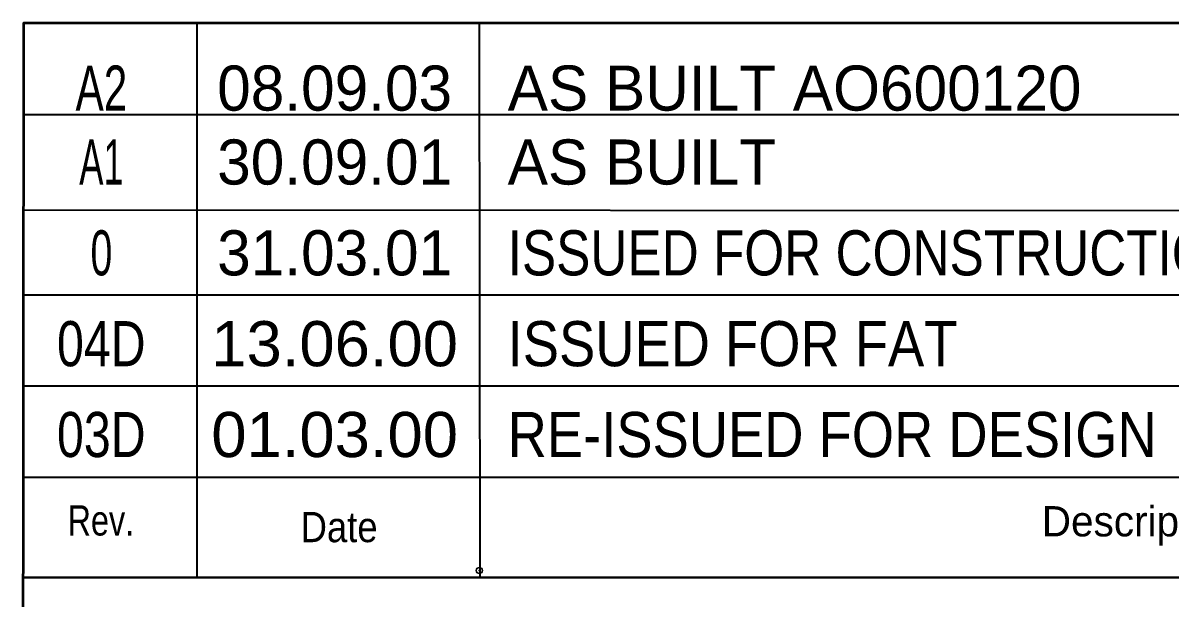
# Model space of a CAD drawing. Header units: millimetres. Extents: x 0 to 841, y 0 to 594.
# Drawn here: x 648.8 to 725, y 119.1 to 157.4 of the extents above; entities that cross this region are included whole.
import ezdxf
from ezdxf.enums import TextEntityAlignment as Align

# ---------------------------------------------------------------- set-up
doc = ezdxf.new("R2010")
doc.units = ezdxf.units.MM
doc.header["$LTSCALE"] = 0.8
doc.header["$PDMODE"] = 32
doc.header["$PDSIZE"] = 0.4
doc.layers.add('1', color=7, linetype='Continuous', lineweight=13)
doc.layers.add('2', color=7, linetype='Continuous')

msp = doc.modelspace()

# ---------------------------------------------------------------- linework, layer by layer
at = {"layer": '1', "lineweight": 25}
for p, q in [((660.3472, 157.3669), (660.3472, 120.4638)), ((679.1055, 157.363), (679.1425, 120.4685)), ((648.8252, 151.274), (829.2693, 151.274)), ((648.8268, 144.9488), (829.2677, 144.852)), ((648.8276, 139.2898), (829.2701, 139.285)), ((648.8173, 133.2315), (829.2748, 133.2315)), ((648.8126, 127.1669), (829.263, 127.1669))]:
    msp.add_line(p, q, dxfattribs=at)
at = {"layer": '1', "lineweight": 35}
msp.add_line((829.2567, 120.4906), (648.8079, 120.4748), dxfattribs=at)
msp.add_lwpolyline([(648.7843, 84.1236), (648.8378, 157.3701), (829.263, 157.3701)], dxfattribs=at)
at = {"layer": '1'}
for p in [(679.1126, 120.9669), (679.122, 120.9472)]:
    msp.add_point(p, dxfattribs=at)

# ---------------------------------------------------------------- texts
for s, width, p in [('Rev.', 0.8, (651.7496, 123.2803)), ('Date', 0.9, (667.2386, 122.8402))]:
    msp.add_text(s, height=2.013, dxfattribs=dict(at, width=width)).set_placement(p)
msp.add_text('Description', height=2.013, dxfattribs=at).set_placement((716.4953, 123.2244))
at = {"layer": '2'}
for s, width, p in [('A2', 0.7, (653.9996, 151.5378)), ('A1', 0.6, (653.9996, 146.622)), ('0', 0.65, (654, 140.5811)), ('04D', 0.8, (653.9909, 134.5409)), ('13.06.00', 1.05, (669.4996, 134.5409)), ('03D', 0.8, (653.9909, 128.5)), ('01.03.00', 1.05, (669.4996, 128.5))]:
    msp.add_text(s, height=3, dxfattribs=dict(at, width=width)).set_placement(p, align=Align.CENTER)
for s, p in [('08.09.03', (669.5, 151.5378)), ('30.09.01', (669.5, 146.622)), ('31.03.01', (669.5, 140.5811))]:
    msp.add_text(s, height=3, dxfattribs=at).set_placement(p, align=Align.CENTER)
for s, p in [('AS BUILT AO600120', (681, 151.5378)), ('AS BUILT', (681, 146.622))]:
    msp.add_text(s, height=3, dxfattribs=at).set_placement(p)
for s, width, p in [('ISSUED FOR CONSTRUCTION', 0.85, (681, 140.5811)), ('ISSUED FOR FAT', 0.9, (681, 134.5409)), ('RE-ISSUED FOR DESIGN', 0.9, (681, 128.5))]:
    msp.add_text(s, height=3, dxfattribs=dict(at, width=width)).set_placement(p)

doc.saveas('drawing.dxf')
